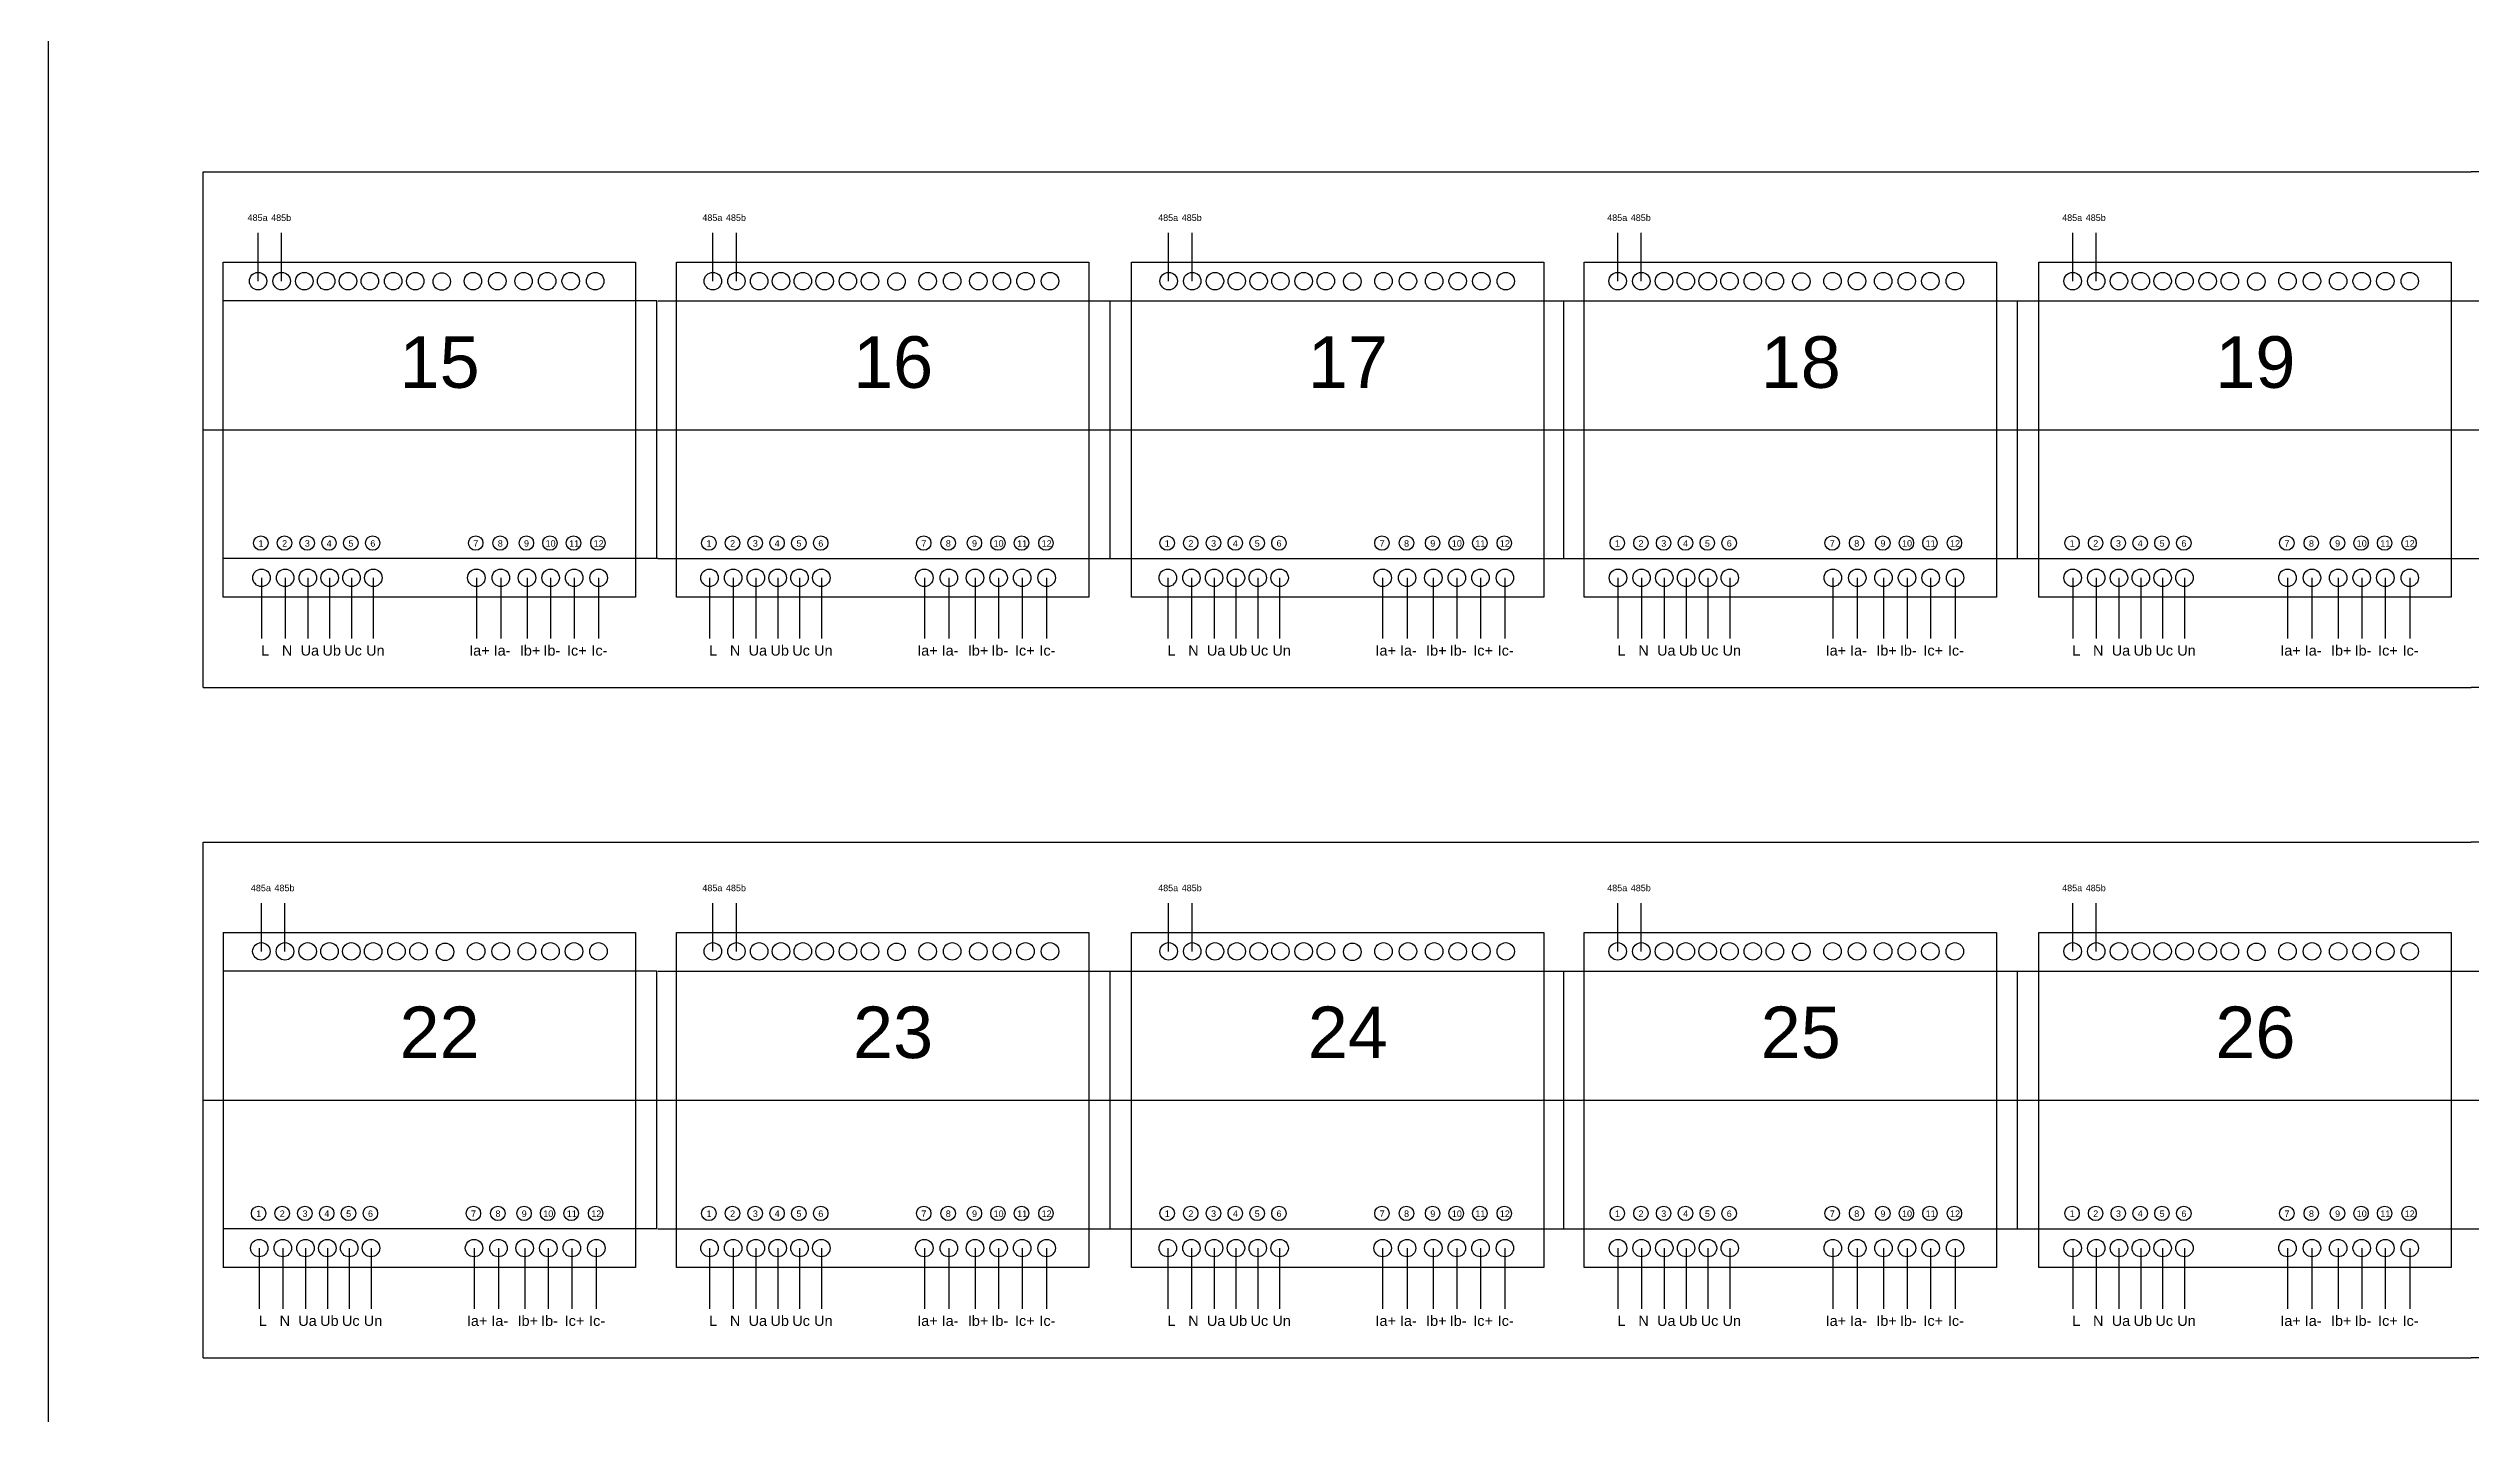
# Model space of a CAD drawing. Header units: millimetres. Extents: x 4250 to 10506, y 600 to 2800.
# Drawn here: x 6508 to 7448, y 1588 to 2118 of the extents above; entities that cross this region are included whole.
import ezdxf

# ---------------------------------------------------------------- set-up
doc = ezdxf.new("R2010")
doc.units = ezdxf.units.MM
doc.styles.get("Standard").update_dxf_attribs({"font": 'arial.ttf'})

msp = doc.modelspace()

# ---------------------------------------------------------------- linework, layer by layer
for p, q in [((6507.77, 599.808), (6507.77, 2799.808)), ((6567.77, 1869.808), (6567.77, 2069.808)), ((6567.77, 2069.808), (7447.77, 2069.808)), ((7949, 2069.808), (7447.77, 2069.808)), ((6589.106, 2027.452), (6589.106, 2046.142)), ((6598.256, 2027.452), (6598.256, 2046.142)), ((6765.572, 2027.452), (6765.572, 2046.142)), ((6774.721, 2027.452), (6774.721, 2046.142)), ((6942.429, 2027.452), (6942.429, 2046.142)), ((6951.578, 2027.452), (6951.578, 2046.142)), ((7116.67, 2027.452), (7116.67, 2046.142)), ((7125.82, 2027.452), (7125.82, 2046.142)), ((7293.205, 2027.452), (7293.205, 2046.142)), ((7302.354, 2027.452), (7302.354, 2046.142)), ((6575.528, 1904.808), (6575.528, 2034.808)), ((6575.528, 2034.808), (6735.528, 2034.808)), ((6575.528, 2034.808), (6735.528, 2034.808)), ((6735.528, 2034.808), (6735.528, 1904.808)), ((6735.528, 2034.808), (6735.528, 1904.808)), ((6751.497, 1904.808), (6751.497, 2034.808)), ((6751.497, 2034.808), (6911.497, 2034.808)), ((6911.497, 2034.808), (6911.497, 1904.808)), ((6927.952, 1904.808), (6927.952, 2034.808)), ((6927.952, 2034.808), (7087.952, 2034.808)), ((7087.952, 2034.808), (7087.952, 1904.808)), ((7103.684, 1904.808), (7103.684, 2034.808)), ((7103.684, 2034.808), (7263.684, 2034.808)), ((7263.684, 2034.808), (7263.684, 1904.808)), ((7280.095, 1904.808), (7280.095, 2034.808)), ((7280.095, 2034.808), (7440.095, 2034.808)), ((7440.095, 2034.808), (7440.095, 1904.808)), ((6743.77, 1919.808), (6743.77, 2019.808)), ((6744.181, 2019.808), (7624.181, 2019.808)), ((6744.181, 2019.808), (7624.181, 2019.808)), ((6919.77, 1919.808), (6919.77, 2019.808)), ((6920.593, 2019.808), (7800.593, 2019.808)), ((6920.593, 2019.808), (7800.593, 2019.808)), ((7095.77, 1919.808), (7095.77, 2019.808)), ((7271.77, 1919.808), (7271.77, 2019.808)), ((6567.77, 1969.808), (7447.77, 1969.808)), ((7447.77, 1969.808), (7949, 1969.808)), ((6744.181, 1919.808), (7624.181, 1919.808)), ((6744.181, 1919.808), (7624.181, 1919.808)), ((6920.593, 1919.808), (7800.593, 1919.808)), ((6920.593, 1919.808), (7800.593, 1919.808)), ((6590.452, 1912.362), (6590.452, 1888.782)), ((6599.601, 1912.362), (6599.601, 1888.782)), ((6608.411, 1912.362), (6608.411, 1888.782)), ((6616.883, 1912.362), (6616.883, 1888.782)), ((6625.354, 1912.362), (6625.354, 1888.782)), ((6633.826, 1912.362), (6633.826, 1888.782)), ((6673.811, 1912.362), (6673.811, 1888.782)), ((6683.299, 1912.362), (6683.299, 1888.782)), ((6693.465, 1912.362), (6693.465, 1888.782)), ((6702.614, 1912.362), (6702.614, 1888.782)), ((6711.763, 1912.362), (6711.763, 1888.782)), ((6721.251, 1912.362), (6721.251, 1888.782)), ((6764.287, 1912.362), (6764.287, 1888.782)), ((6773.436, 1912.362), (6773.436, 1888.782)), ((6782.246, 1912.362), (6782.246, 1888.782)), ((6790.718, 1912.362), (6790.718, 1888.782)), ((6799.189, 1912.362), (6799.189, 1888.782)), ((6807.661, 1912.362), (6807.661, 1888.782)), ((6847.646, 1912.362), (6847.646, 1888.782)), ((6857.134, 1912.362), (6857.134, 1888.782)), ((6867.3, 1912.362), (6867.3, 1888.782)), ((6876.449, 1912.362), (6876.449, 1888.782)), ((6885.598, 1912.362), (6885.598, 1888.782)), ((6895.086, 1912.362), (6895.086, 1888.782)), ((6942.106, 1912.362), (6942.106, 1888.782)), ((6951.255, 1912.362), (6951.255, 1888.782)), ((6960.065, 1912.362), (6960.065, 1888.782)), ((6968.537, 1912.362), (6968.537, 1888.782)), ((6977.008, 1912.362), (6977.008, 1888.782)), ((6985.48, 1912.362), (6985.48, 1888.782)), ((7025.465, 1912.362), (7025.465, 1888.782)), ((7034.953, 1912.362), (7034.953, 1888.782)), ((7045.119, 1912.362), (7045.119, 1888.782)), ((7054.268, 1912.362), (7054.268, 1888.782)), ((7063.417, 1912.362), (7063.417, 1888.782)), ((7072.905, 1912.362), (7072.905, 1888.782)), ((7116.779, 1912.362), (7116.779, 1888.782)), ((7125.928, 1912.362), (7125.928, 1888.782)), ((7134.738, 1912.362), (7134.738, 1888.782)), ((7143.21, 1912.362), (7143.21, 1888.782)), ((7151.681, 1912.362), (7151.681, 1888.782)), ((7160.153, 1912.362), (7160.153, 1888.782)), ((7200.138, 1912.362), (7200.138, 1888.782)), ((7209.626, 1912.362), (7209.626, 1888.782)), ((7219.792, 1912.362), (7219.792, 1888.782)), ((7228.941, 1912.362), (7228.941, 1888.782)), ((7238.09, 1912.362), (7238.09, 1888.782)), ((7247.579, 1912.362), (7247.579, 1888.782)), ((7293.205, 1912.362), (7293.205, 1888.782)), ((7302.354, 1912.362), (7302.354, 1888.782)), ((7311.164, 1912.362), (7311.164, 1888.782)), ((7319.636, 1912.362), (7319.636, 1888.782)), ((7328.107, 1912.362), (7328.107, 1888.782)), ((7336.579, 1912.362), (7336.579, 1888.782)), ((7376.564, 1912.362), (7376.564, 1888.782)), ((7386.052, 1912.362), (7386.052, 1888.782)), ((7396.218, 1912.362), (7396.218, 1888.782)), ((7405.367, 1912.362), (7405.367, 1888.782)), ((7414.516, 1912.362), (7414.516, 1888.782)), ((7424.004, 1912.362), (7424.004, 1888.782)), ((6735.528, 1904.808), (6575.528, 1904.808)), ((6735.528, 1904.808), (6575.528, 1904.808)), ((6911.497, 1904.808), (6751.497, 1904.808)), ((7087.952, 1904.808), (6927.952, 1904.808)), ((7263.684, 1904.808), (7103.684, 1904.808)), ((7440.095, 1904.808), (7280.095, 1904.808)), ((6567.77, 1869.808), (7447.77, 1869.808)), ((7949, 1869.808), (7447.77, 1869.808)), ((6567.77, 1609.808), (6567.77, 1809.808)), ((6567.77, 1809.808), (7447.77, 1809.808)), ((7949, 1809.808), (7447.77, 1809.808)), ((6590.39, 1767.452), (6590.39, 1786.142)), ((6599.54, 1767.452), (6599.54, 1786.142)), ((6765.572, 1767.452), (6765.572, 1786.142)), ((6774.721, 1767.452), (6774.721, 1786.142)), ((6942.429, 1767.452), (6942.429, 1786.142)), ((6951.578, 1767.452), (6951.578, 1786.142)), ((7116.67, 1767.452), (7116.67, 1786.142)), ((7125.82, 1767.452), (7125.82, 1786.142)), ((7293.205, 1767.452), (7293.205, 1786.142)), ((7302.354, 1767.452), (7302.354, 1786.142)), ((6575.528, 1774.808), (6735.528, 1774.808)), ((6575.528, 1774.808), (6575.528, 1644.808)), ((6735.528, 1774.808), (6735.528, 1644.808)), ((6751.497, 1644.808), (6751.497, 1774.808)), ((6751.497, 1774.808), (6911.497, 1774.808)), ((6911.497, 1774.808), (6911.497, 1644.808)), ((6927.952, 1644.808), (6927.952, 1774.808)), ((6927.952, 1774.808), (7087.952, 1774.808)), ((7087.952, 1774.808), (7087.952, 1644.808)), ((7103.684, 1644.808), (7103.684, 1774.808)), ((7103.684, 1774.808), (7263.684, 1774.808)), ((7263.684, 1774.808), (7263.684, 1644.808)), ((7280.095, 1644.808), (7280.095, 1774.808)), ((7280.095, 1774.808), (7440.095, 1774.808)), ((7440.095, 1774.808), (7440.095, 1644.808)), ((6743.77, 1659.808), (6743.77, 1759.808)), ((6744.181, 1759.808), (7624.181, 1759.808)), ((6744.181, 1759.808), (7624.181, 1759.808)), ((6919.77, 1659.808), (6919.77, 1759.808)), ((6920.593, 1759.808), (7800.593, 1759.808)), ((6920.593, 1759.808), (7800.593, 1759.808)), ((7095.77, 1659.808), (7095.77, 1759.808)), ((7271.77, 1659.808), (7271.77, 1759.808)), ((6567.77, 1709.808), (7447.77, 1709.808)), ((7447.77, 1709.808), (7949, 1709.808)), ((6744.181, 1659.808), (7624.181, 1659.808)), ((6744.181, 1659.808), (7624.181, 1659.808)), ((6920.593, 1659.808), (7800.593, 1659.808)), ((6920.593, 1659.808), (7800.593, 1659.808)), ((6589.553, 1652.362), (6589.553, 1628.782)), ((6598.702, 1652.362), (6598.702, 1628.782)), ((6607.513, 1652.362), (6607.513, 1628.782)), ((6615.984, 1652.362), (6615.984, 1628.782)), ((6624.456, 1652.362), (6624.456, 1628.782)), ((6632.927, 1652.362), (6632.927, 1628.782)), ((6672.913, 1652.362), (6672.913, 1628.782)), ((6682.401, 1652.362), (6682.401, 1628.782)), ((6692.566, 1652.362), (6692.566, 1628.782)), ((6701.716, 1652.362), (6701.716, 1628.782)), ((6710.865, 1652.362), (6710.865, 1628.782)), ((6720.353, 1652.362), (6720.353, 1628.782)), ((6764.287, 1652.362), (6764.287, 1628.782)), ((6773.436, 1652.362), (6773.436, 1628.782)), ((6782.246, 1652.362), (6782.246, 1628.782)), ((6790.718, 1652.362), (6790.718, 1628.782)), ((6799.189, 1652.362), (6799.189, 1628.782)), ((6807.661, 1652.362), (6807.661, 1628.782)), ((6847.646, 1652.362), (6847.646, 1628.782)), ((6857.134, 1652.362), (6857.134, 1628.782)), ((6867.3, 1652.362), (6867.3, 1628.782)), ((6876.449, 1652.362), (6876.449, 1628.782)), ((6885.598, 1652.362), (6885.598, 1628.782)), ((6895.086, 1652.362), (6895.086, 1628.782)), ((6942.106, 1652.362), (6942.106, 1628.782)), ((6951.255, 1652.362), (6951.255, 1628.782)), ((6960.065, 1652.362), (6960.065, 1628.782)), ((6968.537, 1652.362), (6968.537, 1628.782)), ((6977.008, 1652.362), (6977.008, 1628.782)), ((6985.48, 1652.362), (6985.48, 1628.782)), ((7025.465, 1652.362), (7025.465, 1628.782)), ((7034.953, 1652.362), (7034.953, 1628.782)), ((7045.119, 1652.362), (7045.119, 1628.782)), ((7054.268, 1652.362), (7054.268, 1628.782)), ((7063.417, 1652.362), (7063.417, 1628.782)), ((7072.905, 1652.362), (7072.905, 1628.782)), ((7116.779, 1652.362), (7116.779, 1628.782)), ((7125.928, 1652.362), (7125.928, 1628.782)), ((7134.738, 1652.362), (7134.738, 1628.782)), ((7143.21, 1652.362), (7143.21, 1628.782)), ((7151.681, 1652.362), (7151.681, 1628.782)), ((7160.153, 1652.362), (7160.153, 1628.782)), ((7200.138, 1652.362), (7200.138, 1628.782)), ((7209.626, 1652.362), (7209.626, 1628.782)), ((7219.792, 1652.362), (7219.792, 1628.782)), ((7228.941, 1652.362), (7228.941, 1628.782)), ((7238.09, 1652.362), (7238.09, 1628.782)), ((7247.579, 1652.362), (7247.579, 1628.782)), ((7293.205, 1652.362), (7293.205, 1628.782)), ((7302.354, 1652.362), (7302.354, 1628.782)), ((7311.164, 1652.362), (7311.164, 1628.782)), ((7319.636, 1652.362), (7319.636, 1628.782)), ((7328.107, 1652.362), (7328.107, 1628.782)), ((7336.579, 1652.362), (7336.579, 1628.782)), ((7376.564, 1652.362), (7376.564, 1628.782)), ((7386.052, 1652.362), (7386.052, 1628.782)), ((7396.218, 1652.362), (7396.218, 1628.782)), ((7405.367, 1652.362), (7405.367, 1628.782)), ((7414.516, 1652.362), (7414.516, 1628.782)), ((7424.004, 1652.362), (7424.004, 1628.782)), ((6735.528, 1644.808), (6575.528, 1644.808)), ((6911.497, 1644.808), (6751.497, 1644.808)), ((7087.952, 1644.808), (6927.952, 1644.808)), ((7263.684, 1644.808), (7103.684, 1644.808)), ((7440.095, 1644.808), (7280.095, 1644.808)), ((6567.77, 1609.808), (7447.77, 1609.808)), ((7949, 1609.808), (7447.77, 1609.808))]:
    msp.add_line(p, q)
for centre, radius in [((6589.106, 2027.452), 3.389), ((6598.256, 2027.452), 3.389), ((6607.066, 2027.452), 3.389), ((6615.537, 2027.452), 3.389), ((6624.009, 2027.452), 3.389), ((6632.48, 2027.452), 3.389), ((6641.512, 2027.452), 3.389), ((6650.089, 2027.452), 3.389), ((6660.382, 2027.28), 3.389), ((6672.466, 2027.452), 3.389), ((6681.954, 2027.452), 3.389), ((6692.12, 2027.452), 3.389), ((6701.269, 2027.452), 3.389), ((6710.418, 2027.452), 3.389), ((6719.906, 2027.452), 3.389), ((6765.572, 2027.452), 3.389), ((6774.721, 2027.452), 3.389), ((6783.531, 2027.452), 3.389), ((6792.003, 2027.452), 3.389), ((6800.474, 2027.452), 3.389), ((6808.946, 2027.452), 3.389), ((6817.977, 2027.452), 3.389), ((6826.554, 2027.452), 3.389), ((6836.847, 2027.28), 3.389), ((6848.931, 2027.452), 3.389), ((6858.419, 2027.452), 3.389), ((6868.585, 2027.452), 3.389), ((6877.734, 2027.452), 3.389), ((6886.883, 2027.452), 3.389), ((6896.371, 2027.452), 3.389), ((6942.429, 2027.452), 3.389), ((6951.578, 2027.452), 3.389), ((6960.389, 2027.452), 3.389), ((6968.86, 2027.452), 3.389), ((6977.332, 2027.452), 3.389), ((6985.803, 2027.452), 3.389), ((6994.834, 2027.452), 3.389), ((7003.412, 2027.452), 3.389), ((7013.705, 2027.28), 3.389), ((7025.789, 2027.452), 3.389), ((7035.277, 2027.452), 3.389), ((7045.442, 2027.452), 3.389), ((7054.592, 2027.452), 3.389), ((7063.741, 2027.452), 3.389), ((7073.229, 2027.452), 3.389), ((7116.67, 2027.452), 3.389), ((7125.82, 2027.452), 3.389), ((7134.63, 2027.452), 3.389), ((7143.101, 2027.452), 3.389), ((7151.573, 2027.452), 3.389), ((7160.044, 2027.452), 3.389), ((7169.075, 2027.452), 3.389), ((7177.653, 2027.452), 3.389), ((7187.946, 2027.28), 3.389), ((7200.03, 2027.452), 3.389), ((7209.518, 2027.452), 3.389), ((7219.684, 2027.452), 3.389), ((7228.833, 2027.452), 3.389), ((7237.982, 2027.452), 3.389), ((7247.47, 2027.452), 3.389), ((7293.205, 2027.452), 3.389), ((7302.354, 2027.452), 3.389), ((7311.164, 2027.452), 3.389), ((7319.636, 2027.452), 3.389), ((7328.107, 2027.452), 3.389), ((7336.579, 2027.452), 3.389), ((7345.61, 2027.452), 3.389), ((7354.187, 2027.452), 3.389), ((7364.48, 2027.28), 3.389), ((7376.564, 2027.452), 3.389), ((7386.052, 2027.452), 3.389), ((7396.218, 2027.452), 3.389), ((7405.367, 2027.452), 3.389), ((7414.516, 2027.452), 3.389), ((7424.004, 2027.452), 3.389), ((6590.194, 1925.846), 2.807), ((6599.344, 1925.846), 2.807), ((6608.154, 1925.846), 2.807), ((6616.625, 1925.846), 2.807), ((6625.097, 1925.846), 2.807), ((6633.568, 1925.846), 2.807), ((6673.554, 1925.846), 2.807), ((6683.042, 1925.846), 2.807), ((6693.208, 1925.846), 2.807), ((6702.357, 1925.846), 2.807), ((6711.506, 1925.846), 2.807), ((6720.994, 1925.846), 2.807), ((6764.029, 1925.846), 2.807), ((6773.178, 1925.846), 2.807), ((6781.989, 1925.846), 2.807), ((6790.46, 1925.846), 2.807), ((6798.932, 1925.846), 2.807), ((6807.403, 1925.846), 2.807), ((6847.388, 1925.846), 2.807), ((6856.876, 1925.846), 2.807), ((6867.042, 1925.846), 2.807), ((6876.191, 1925.846), 2.807), ((6885.341, 1925.846), 2.807), ((6894.829, 1925.846), 2.807), ((6941.848, 1925.846), 2.807), ((6950.997, 1925.846), 2.807), ((6959.808, 1925.846), 2.807), ((6968.279, 1925.846), 2.807), ((6976.751, 1925.846), 2.807), ((6985.222, 1925.846), 2.807), ((7025.207, 1925.846), 2.807), ((7034.696, 1925.846), 2.807), ((7044.861, 1925.846), 2.807), ((7054.01, 1925.846), 2.807), ((7063.16, 1925.846), 2.807), ((7072.648, 1925.846), 2.807), ((7116.521, 1925.846), 2.807), ((7125.671, 1925.846), 2.807), ((7134.481, 1925.846), 2.807), ((7142.952, 1925.846), 2.807), ((7151.424, 1925.846), 2.807), ((7159.895, 1925.846), 2.807), ((7199.881, 1925.846), 2.807), ((7209.369, 1925.846), 2.807), ((7219.535, 1925.846), 2.807), ((7228.684, 1925.846), 2.807), ((7237.833, 1925.846), 2.807), ((7247.321, 1925.846), 2.807), ((7292.947, 1925.846), 2.807), ((7302.097, 1925.846), 2.807), ((7310.907, 1925.846), 2.807), ((7319.378, 1925.846), 2.807), ((7327.85, 1925.846), 2.807), ((7336.321, 1925.846), 2.807), ((7376.307, 1925.846), 2.807), ((7385.795, 1925.846), 2.807), ((7395.961, 1925.846), 2.807), ((7405.11, 1925.846), 2.807), ((7414.259, 1925.846), 2.807), ((7423.747, 1925.846), 2.807), ((6590.452, 1912.362), 3.389), ((6599.601, 1912.362), 3.389), ((6608.411, 1912.362), 3.389), ((6616.883, 1912.362), 3.389), ((6625.354, 1912.362), 3.389), ((6633.826, 1912.362), 3.389), ((6673.811, 1912.362), 3.389), ((6683.299, 1912.362), 3.389), ((6693.465, 1912.362), 3.389), ((6702.614, 1912.362), 3.389), ((6711.763, 1912.362), 3.389), ((6721.251, 1912.362), 3.389), ((6764.287, 1912.362), 3.389), ((6773.436, 1912.362), 3.389), ((6782.246, 1912.362), 3.389), ((6790.718, 1912.362), 3.389), ((6799.189, 1912.362), 3.389), ((6807.661, 1912.362), 3.389), ((6847.646, 1912.362), 3.389), ((6857.134, 1912.362), 3.389), ((6867.3, 1912.362), 3.389), ((6876.449, 1912.362), 3.389), ((6885.598, 1912.362), 3.389), ((6895.086, 1912.362), 3.389), ((6942.106, 1912.362), 3.389), ((6951.255, 1912.362), 3.389), ((6960.065, 1912.362), 3.389), ((6968.537, 1912.362), 3.389), ((6977.008, 1912.362), 3.389), ((6985.48, 1912.362), 3.389), ((7025.465, 1912.362), 3.389), ((7034.953, 1912.362), 3.389), ((7045.119, 1912.362), 3.389), ((7054.268, 1912.362), 3.389), ((7063.417, 1912.362), 3.389), ((7072.905, 1912.362), 3.389), ((7116.779, 1912.362), 3.389), ((7125.928, 1912.362), 3.389), ((7134.738, 1912.362), 3.389), ((7143.21, 1912.362), 3.389), ((7151.681, 1912.362), 3.389), ((7160.153, 1912.362), 3.389), ((7200.138, 1912.362), 3.389), ((7209.626, 1912.362), 3.389), ((7219.792, 1912.362), 3.389), ((7228.941, 1912.362), 3.389), ((7238.09, 1912.362), 3.389), ((7247.579, 1912.362), 3.389), ((7293.205, 1912.362), 3.389), ((7302.354, 1912.362), 3.389), ((7311.164, 1912.362), 3.389), ((7319.636, 1912.362), 3.389), ((7328.107, 1912.362), 3.389), ((7336.579, 1912.362), 3.389), ((7376.564, 1912.362), 3.389), ((7386.052, 1912.362), 3.389), ((7396.218, 1912.362), 3.389), ((7405.367, 1912.362), 3.389), ((7414.516, 1912.362), 3.389), ((7424.004, 1912.362), 3.389), ((6590.39, 1767.452), 3.389), ((6599.54, 1767.452), 3.389), ((6608.35, 1767.452), 3.389), ((6616.821, 1767.452), 3.389), ((6625.293, 1767.452), 3.389), ((6633.764, 1767.452), 3.389), ((6642.796, 1767.452), 3.389), ((6651.373, 1767.452), 3.389), ((6661.666, 1767.28), 3.389), ((6673.75, 1767.452), 3.389), ((6683.238, 1767.452), 3.389), ((6693.404, 1767.452), 3.389), ((6702.553, 1767.452), 3.389), ((6711.702, 1767.452), 3.389), ((6721.19, 1767.452), 3.389), ((6765.572, 1767.452), 3.389), ((6774.721, 1767.452), 3.389), ((6783.531, 1767.452), 3.389), ((6792.003, 1767.452), 3.389), ((6800.474, 1767.452), 3.389), ((6808.946, 1767.452), 3.389), ((6817.977, 1767.452), 3.389), ((6826.554, 1767.452), 3.389), ((6836.847, 1767.28), 3.389), ((6848.931, 1767.452), 3.389), ((6858.419, 1767.452), 3.389), ((6868.585, 1767.452), 3.389), ((6877.734, 1767.452), 3.389), ((6886.883, 1767.452), 3.389), ((6896.371, 1767.452), 3.389), ((6942.429, 1767.452), 3.389), ((6951.578, 1767.452), 3.389), ((6960.389, 1767.452), 3.389), ((6968.86, 1767.452), 3.389), ((6977.332, 1767.452), 3.389), ((6985.803, 1767.452), 3.389), ((6994.834, 1767.452), 3.389), ((7003.412, 1767.452), 3.389), ((7013.705, 1767.28), 3.389), ((7025.789, 1767.452), 3.389), ((7035.277, 1767.452), 3.389), ((7045.442, 1767.452), 3.389), ((7054.592, 1767.452), 3.389), ((7063.741, 1767.452), 3.389), ((7073.229, 1767.452), 3.389), ((7116.67, 1767.452), 3.389), ((7125.82, 1767.452), 3.389), ((7134.63, 1767.452), 3.389), ((7143.101, 1767.452), 3.389), ((7151.573, 1767.452), 3.389), ((7160.044, 1767.452), 3.389), ((7169.075, 1767.452), 3.389), ((7177.653, 1767.452), 3.389), ((7187.946, 1767.28), 3.389), ((7200.03, 1767.452), 3.389), ((7209.518, 1767.452), 3.389), ((7219.684, 1767.452), 3.389), ((7228.833, 1767.452), 3.389), ((7237.982, 1767.452), 3.389), ((7247.47, 1767.452), 3.389), ((7293.205, 1767.452), 3.389), ((7302.354, 1767.452), 3.389), ((7311.164, 1767.452), 3.389), ((7319.636, 1767.452), 3.389), ((7328.107, 1767.452), 3.389), ((7336.579, 1767.452), 3.389), ((7345.61, 1767.452), 3.389), ((7354.187, 1767.452), 3.389), ((7364.48, 1767.28), 3.389), ((7376.564, 1767.452), 3.389), ((7386.052, 1767.452), 3.389), ((7396.218, 1767.452), 3.389), ((7405.367, 1767.452), 3.389), ((7414.516, 1767.452), 3.389), ((7424.004, 1767.452), 3.389), ((6589.296, 1665.846), 2.807), ((6589.296, 1665.846), 2.807), ((6598.445, 1665.846), 2.807), ((6598.445, 1665.846), 2.807), ((6607.255, 1665.846), 2.807), ((6607.255, 1665.846), 2.807), ((6615.727, 1665.846), 2.807), ((6615.727, 1665.846), 2.807), ((6624.198, 1665.846), 2.807), ((6624.198, 1665.846), 2.807), ((6632.67, 1665.846), 2.807), ((6632.67, 1665.846), 2.807), ((6672.655, 1665.846), 2.807), ((6672.655, 1665.846), 2.807), ((6682.143, 1665.846), 2.807), ((6682.143, 1665.846), 2.807), ((6692.309, 1665.846), 2.807), ((6692.309, 1665.846), 2.807), ((6701.458, 1665.846), 2.807), ((6701.458, 1665.846), 2.807), ((6710.607, 1665.846), 2.807), ((6710.607, 1665.846), 2.807), ((6720.095, 1665.846), 2.807), ((6720.095, 1665.846), 2.807), ((6764.029, 1665.846), 2.807), ((6773.178, 1665.846), 2.807), ((6781.989, 1665.846), 2.807), ((6790.46, 1665.846), 2.807), ((6798.932, 1665.846), 2.807), ((6807.403, 1665.846), 2.807), ((6847.388, 1665.846), 2.807), ((6856.876, 1665.846), 2.807), ((6867.042, 1665.846), 2.807), ((6876.191, 1665.846), 2.807), ((6885.341, 1665.846), 2.807), ((6894.829, 1665.846), 2.807), ((6941.848, 1665.846), 2.807), ((6950.997, 1665.846), 2.807), ((6959.808, 1665.846), 2.807), ((6968.279, 1665.846), 2.807), ((6976.751, 1665.846), 2.807), ((6985.222, 1665.846), 2.807), ((7025.207, 1665.846), 2.807), ((7034.696, 1665.846), 2.807), ((7044.861, 1665.846), 2.807), ((7054.01, 1665.846), 2.807), ((7063.16, 1665.846), 2.807), ((7072.648, 1665.846), 2.807), ((7116.521, 1665.846), 2.807), ((7125.671, 1665.846), 2.807), ((7134.481, 1665.846), 2.807), ((7142.952, 1665.846), 2.807), ((7151.424, 1665.846), 2.807), ((7159.895, 1665.846), 2.807), ((7199.881, 1665.846), 2.807), ((7209.369, 1665.846), 2.807), ((7219.535, 1665.846), 2.807), ((7228.684, 1665.846), 2.807), ((7237.833, 1665.846), 2.807), ((7247.321, 1665.846), 2.807), ((7292.947, 1665.846), 2.807), ((7302.097, 1665.846), 2.807), ((7310.907, 1665.846), 2.807), ((7319.378, 1665.846), 2.807), ((7327.85, 1665.846), 2.807), ((7336.321, 1665.846), 2.807), ((7376.307, 1665.846), 2.807), ((7385.795, 1665.846), 2.807), ((7395.961, 1665.846), 2.807), ((7405.11, 1665.846), 2.807), ((7414.259, 1665.846), 2.807), ((7423.747, 1665.846), 2.807), ((6589.553, 1652.362), 3.389), ((6598.702, 1652.362), 3.389), ((6607.513, 1652.362), 3.389), ((6615.984, 1652.362), 3.389), ((6624.456, 1652.362), 3.389), ((6632.927, 1652.362), 3.389), ((6672.913, 1652.362), 3.389), ((6682.401, 1652.362), 3.389), ((6692.566, 1652.362), 3.389), ((6701.716, 1652.362), 3.389), ((6710.865, 1652.362), 3.389), ((6720.353, 1652.362), 3.389), ((6764.287, 1652.362), 3.389), ((6773.436, 1652.362), 3.389), ((6782.246, 1652.362), 3.389), ((6790.718, 1652.362), 3.389), ((6799.189, 1652.362), 3.389), ((6807.661, 1652.362), 3.389), ((6847.646, 1652.362), 3.389), ((6857.134, 1652.362), 3.389), ((6867.3, 1652.362), 3.389), ((6876.449, 1652.362), 3.389), ((6885.598, 1652.362), 3.389), ((6895.086, 1652.362), 3.389), ((6942.106, 1652.362), 3.389), ((6951.255, 1652.362), 3.389), ((6960.065, 1652.362), 3.389), ((6968.537, 1652.362), 3.389), ((6977.008, 1652.362), 3.389), ((6985.48, 1652.362), 3.389), ((7025.465, 1652.362), 3.389), ((7034.953, 1652.362), 3.389), ((7045.119, 1652.362), 3.389), ((7054.268, 1652.362), 3.389), ((7063.417, 1652.362), 3.389), ((7072.905, 1652.362), 3.389), ((7116.779, 1652.362), 3.389), ((7125.928, 1652.362), 3.389), ((7134.738, 1652.362), 3.389), ((7143.21, 1652.362), 3.389), ((7151.681, 1652.362), 3.389), ((7160.153, 1652.362), 3.389), ((7200.138, 1652.362), 3.389), ((7209.626, 1652.362), 3.389), ((7219.792, 1652.362), 3.389), ((7228.941, 1652.362), 3.389), ((7238.09, 1652.362), 3.389), ((7247.579, 1652.362), 3.389), ((7293.205, 1652.362), 3.389), ((7302.354, 1652.362), 3.389), ((7311.164, 1652.362), 3.389), ((7319.636, 1652.362), 3.389), ((7328.107, 1652.362), 3.389), ((7336.579, 1652.362), 3.389), ((7376.564, 1652.362), 3.389), ((7386.052, 1652.362), 3.389), ((7396.218, 1652.362), 3.389), ((7405.367, 1652.362), 3.389), ((7414.516, 1652.362), 3.389), ((7424.004, 1652.362), 3.389)]:
    msp.add_circle(centre, radius)
at = {"layer": 'Defpoints'}
for p, q in [((6743.77, 2019.808), (6575.528, 2019.808)), ((6744.181, 1919.808), (6575.528, 1919.808)), ((6743.77, 1759.808), (6575.528, 1759.808)), ((6743.77, 1659.808), (6575.528, 1659.808))]:
    msp.add_line(p, q, dxfattribs=at)

# ---------------------------------------------------------------- texts
at = {"attachment_point": 1}
for s, width, insert, char_height in [('485a', 6.08527, (6585.023, 2053.305), 2.5), ('485b', 6.08527, (6594.173, 2053.305), 2.5), ('485a', 6.08527, (6761.489, 2053.305), 2.5), ('485b', 6.08527, (6770.638, 2053.305), 2.5), ('485a', 6.08527, (6938.346, 2053.305), 2.5), ('485b', 6.08527, (6947.495, 2053.305), 2.5), ('485a', 6.08527, (7112.587, 2053.305), 2.5), ('485b', 6.08527, (7121.737, 2053.305), 2.5), ('485a', 6.08527, (7289.122, 2053.305), 2.5), ('485b', 6.08527, (7298.271, 2053.305), 2.5), ('15', 33.94934, (6643.999, 2006.051), 20), ('16', 33.94934, (6819.968, 2006.051), 20), ('17', 33.94934, (6996.424, 2006.051), 20), ('18', 33.94934, (7172.155, 2006.051), 20), ('19', 33.94934, (7348.567, 2006.051), 20), ('1', 3.30507, (6589.276, 1926.954), 2.5), ('2', 3.30507, (6598.425, 1926.954), 2.5), ('3', 3.30507, (6607.235, 1926.954), 2.5), ('4', 3.30507, (6615.707, 1926.954), 2.5), ('5', 3.30507, (6624.178, 1926.954), 2.5), ('6', 3.30507, (6632.65, 1926.954), 2.5), ('7', 3.30507, (6672.635, 1926.954), 2.5), ('8', 3.30507, (6682.123, 1926.954), 2.5), ('9', 3.30507, (6692.289, 1926.954), 2.5), ('10', 3.30507, (6700.662, 1926.954), 2.5), ('11', 3.30507, (6709.811, 1926.954), 2.5), ('12', 3.30507, (6719.299, 1926.954), 2.5), ('1', 3.30507, (6763.11, 1926.954), 2.5), ('2', 3.30507, (6772.26, 1926.954), 2.5), ('3', 3.30507, (6781.07, 1926.954), 2.5), ('4', 3.30507, (6789.541, 1926.954), 2.5), ('5', 3.30507, (6798.013, 1926.954), 2.5), ('6', 3.30507, (6806.484, 1926.954), 2.5), ('7', 3.30507, (6846.47, 1926.954), 2.5), ('8', 3.30507, (6855.958, 1926.954), 2.5), ('9', 3.30507, (6866.124, 1926.954), 2.5), ('10', 3.30507, (6874.496, 1926.954), 2.5), ('11', 3.30507, (6883.645, 1926.954), 2.5), ('12', 3.30507, (6893.134, 1926.954), 2.5), ('1', 3.30507, (6940.929, 1926.954), 2.5), ('2', 3.30507, (6950.079, 1926.954), 2.5), ('3', 3.30507, (6958.889, 1926.954), 2.5), ('4', 3.30507, (6967.36, 1926.954), 2.5), ('5', 3.30507, (6975.832, 1926.954), 2.5), ('6', 3.30507, (6984.303, 1926.954), 2.5), ('7', 3.30507, (7024.289, 1926.954), 2.5), ('8', 3.30507, (7033.777, 1926.954), 2.5), ('9', 3.30507, (7043.943, 1926.954), 2.5), ('10', 3.30507, (7052.315, 1926.954), 2.5), ('11', 3.30507, (7061.464, 1926.954), 2.5), ('12', 3.30507, (7070.953, 1926.954), 2.5), ('1', 3.30507, (7115.603, 1926.954), 2.5), ('2', 3.30507, (7124.752, 1926.954), 2.5), ('3', 3.30507, (7133.562, 1926.954), 2.5), ('4', 3.30507, (7142.034, 1926.954), 2.5), ('5', 3.30507, (7150.505, 1926.954), 2.5), ('6', 3.30507, (7158.977, 1926.954), 2.5), ('7', 3.30507, (7198.962, 1926.954), 2.5), ('8', 3.30507, (7208.45, 1926.954), 2.5), ('9', 3.30507, (7218.616, 1926.954), 2.5), ('10', 3.30507, (7226.989, 1926.954), 2.5), ('11', 3.30507, (7236.138, 1926.954), 2.5), ('12', 3.30507, (7245.626, 1926.954), 2.5), ('1', 3.30507, (7292.029, 1926.954), 2.5), ('2', 3.30507, (7301.178, 1926.954), 2.5), ('3', 3.30507, (7309.988, 1926.954), 2.5), ('4', 3.30507, (7318.46, 1926.954), 2.5), ('5', 3.30507, (7326.931, 1926.954), 2.5), ('6', 3.30507, (7335.403, 1926.954), 2.5), ('7', 3.30507, (7375.388, 1926.954), 2.5), ('8', 3.30507, (7384.876, 1926.954), 2.5), ('9', 3.30507, (7395.042, 1926.954), 2.5), ('10', 3.30507, (7403.415, 1926.954), 2.5), ('11', 3.30507, (7412.564, 1926.954), 2.5), ('12', 3.30507, (7422.052, 1926.954), 2.5), ('L', 6.08527, (6590.311, 1886.183), 4), ('N', 6.08527, (6598.359, 1886.183), 4), ('Ua', 6.08527, (6605.628, 1886.183), 4), ('Ub', 6.08527, (6614.099, 1886.183), 4), ('Uc', 6.08527, (6622.571, 1886.183), 4), ('Un', 6.08527, (6631.042, 1886.183), 4), ('Ia+', 6.08527, (6671.028, 1886.183), 4), ('Ia-', 6.08527, (6680.516, 1886.183), 4), ('Ib+', 6.08527, (6690.682, 1886.183), 4), ('Ib-', 6.08527, (6699.831, 1886.183), 4), ('Ic+', 6.08527, (6708.98, 1886.183), 4), ('Ic-', 6.08527, (6718.468, 1886.183), 4), ('L', 6.08527, (6764.146, 1886.183), 4), ('N', 6.08527, (6772.194, 1886.183), 4), ('Ua', 6.08527, (6779.463, 1886.183), 4), ('Ub', 6.08527, (6787.934, 1886.183), 4), ('Uc', 6.08527, (6796.406, 1886.183), 4), ('Un', 6.08527, (6804.877, 1886.183), 4), ('Ia+', 6.08527, (6844.862, 1886.183), 4), ('Ia-', 6.08527, (6854.351, 1886.183), 4), ('Ib+', 6.08527, (6864.516, 1886.183), 4), ('Ib-', 6.08527, (6873.665, 1886.183), 4), ('Ic+', 6.08527, (6882.815, 1886.183), 4), ('Ic-', 6.08527, (6892.303, 1886.183), 4), ('L', 6.08527, (6941.965, 1886.183), 4), ('N', 6.08527, (6950.013, 1886.183), 4), ('Ua', 6.08527, (6957.282, 1886.183), 4), ('Ub', 6.08527, (6965.753, 1886.183), 4), ('Uc', 6.08527, (6974.225, 1886.183), 4), ('Un', 6.08527, (6982.696, 1886.183), 4), ('Ia+', 6.08527, (7022.681, 1886.183), 4), ('Ia-', 6.08527, (7032.17, 1886.183), 4), ('Ib+', 6.08527, (7042.335, 1886.183), 4), ('Ib-', 6.08527, (7051.484, 1886.183), 4), ('Ic+', 6.08527, (7060.634, 1886.183), 4), ('Ic-', 6.08527, (7070.122, 1886.183), 4), ('L', 6.08527, (7116.638, 1886.183), 4), ('N', 6.08527, (7124.686, 1886.183), 4), ('Ua', 6.08527, (7131.955, 1886.183), 4), ('Ub', 6.08527, (7140.427, 1886.183), 4), ('Uc', 6.08527, (7148.898, 1886.183), 4), ('Un', 6.08527, (7157.369, 1886.183), 4), ('Ia+', 6.08527, (7197.355, 1886.183), 4), ('Ia-', 6.08527, (7206.843, 1886.183), 4), ('Ib+', 6.08527, (7217.009, 1886.183), 4), ('Ib-', 6.08527, (7226.158, 1886.183), 4), ('Ic+', 6.08527, (7235.307, 1886.183), 4), ('Ic-', 6.08527, (7244.795, 1886.183), 4), ('L', 6.08527, (7293.064, 1886.183), 4), ('N', 6.08527, (7301.112, 1886.183), 4), ('Ua', 6.08527, (7308.381, 1886.183), 4), ('Ub', 6.08527, (7316.852, 1886.183), 4), ('Uc', 6.08527, (7325.324, 1886.183), 4), ('Un', 6.08527, (7333.795, 1886.183), 4), ('Ia+', 6.08527, (7373.781, 1886.183), 4), ('Ia-', 6.08527, (7383.269, 1886.183), 4), ('Ib+', 6.08527, (7393.435, 1886.183), 4), ('Ib-', 6.08527, (7402.584, 1886.183), 4), ('Ic+', 6.08527, (7411.733, 1886.183), 4), ('Ic-', 6.08527, (7421.221, 1886.183), 4), ('485a', 6.08527, (6586.307, 1793.305), 2.5), ('485b', 6.08527, (6595.457, 1793.305), 2.5), ('485a', 6.08527, (6761.489, 1793.305), 2.5), ('485b', 6.08527, (6770.638, 1793.305), 2.5), ('485a', 6.08527, (6938.346, 1793.305), 2.5), ('485b', 6.08527, (6947.495, 1793.305), 2.5), ('485a', 6.08527, (7112.587, 1793.305), 2.5), ('485b', 6.08527, (7121.737, 1793.305), 2.5), ('485a', 6.08527, (7289.122, 1793.305), 2.5), ('485b', 6.08527, (7298.271, 1793.305), 2.5), ('22', 33.94934, (6643.999, 1746.051), 20), ('23', 33.94934, (6819.968, 1746.051), 20), ('24', 33.94934, (6996.424, 1746.051), 20), ('25', 33.94934, (7172.155, 1746.051), 20), ('26', 33.94934, (7348.567, 1746.051), 20), ('1', 3.30507, (6588.377, 1666.954), 2.5), ('1', 3.30507, (6588.377, 1666.954), 2.5), ('2', 3.30507, (6597.526, 1666.954), 2.5), ('2', 3.30507, (6597.526, 1666.954), 2.5), ('3', 3.30507, (6606.337, 1666.954), 2.5), ('3', 3.30507, (6606.337, 1666.954), 2.5), ('4', 3.30507, (6614.808, 1666.954), 2.5), ('4', 3.30507, (6614.808, 1666.954), 2.5), ('5', 3.30507, (6623.28, 1666.954), 2.5), ('5', 3.30507, (6623.28, 1666.954), 2.5), ('6', 3.30507, (6631.751, 1666.954), 2.5), ('6', 3.30507, (6631.751, 1666.954), 2.5), ('7', 3.30507, (6671.736, 1666.954), 2.5), ('7', 3.30507, (6671.736, 1666.954), 2.5), ('8', 3.30507, (6681.225, 1666.954), 2.5), ('8', 3.30507, (6681.225, 1666.954), 2.5), ('9', 3.30507, (6691.39, 1666.954), 2.5), ('9', 3.30507, (6691.39, 1666.954), 2.5), ('10', 3.30507, (6699.763, 1666.954), 2.5), ('10', 3.30507, (6699.763, 1666.954), 2.5), ('11', 3.30507, (6708.912, 1666.954), 2.5), ('11', 3.30507, (6708.912, 1666.954), 2.5), ('12', 3.30507, (6718.4, 1666.954), 2.5), ('12', 3.30507, (6718.4, 1666.954), 2.5), ('1', 3.30507, (6763.11, 1666.954), 2.5), ('2', 3.30507, (6772.26, 1666.954), 2.5), ('3', 3.30507, (6781.07, 1666.954), 2.5), ('4', 3.30507, (6789.541, 1666.954), 2.5), ('5', 3.30507, (6798.013, 1666.954), 2.5), ('6', 3.30507, (6806.484, 1666.954), 2.5), ('7', 3.30507, (6846.47, 1666.954), 2.5), ('8', 3.30507, (6855.958, 1666.954), 2.5), ('9', 3.30507, (6866.124, 1666.954), 2.5), ('10', 3.30507, (6874.496, 1666.954), 2.5), ('11', 3.30507, (6883.645, 1666.954), 2.5), ('12', 3.30507, (6893.134, 1666.954), 2.5), ('1', 3.30507, (6940.929, 1666.954), 2.5), ('2', 3.30507, (6950.079, 1666.954), 2.5), ('3', 3.30507, (6958.889, 1666.954), 2.5), ('4', 3.30507, (6967.36, 1666.954), 2.5), ('5', 3.30507, (6975.832, 1666.954), 2.5), ('6', 3.30507, (6984.303, 1666.954), 2.5), ('7', 3.30507, (7024.289, 1666.954), 2.5), ('8', 3.30507, (7033.777, 1666.954), 2.5), ('9', 3.30507, (7043.943, 1666.954), 2.5), ('10', 3.30507, (7052.315, 1666.954), 2.5), ('11', 3.30507, (7061.464, 1666.954), 2.5), ('12', 3.30507, (7070.953, 1666.954), 2.5), ('1', 3.30507, (7115.603, 1666.954), 2.5), ('2', 3.30507, (7124.752, 1666.954), 2.5), ('3', 3.30507, (7133.562, 1666.954), 2.5), ('4', 3.30507, (7142.034, 1666.954), 2.5), ('5', 3.30507, (7150.505, 1666.954), 2.5), ('6', 3.30507, (7158.977, 1666.954), 2.5), ('7', 3.30507, (7198.962, 1666.954), 2.5), ('8', 3.30507, (7208.45, 1666.954), 2.5), ('9', 3.30507, (7218.616, 1666.954), 2.5), ('10', 3.30507, (7226.989, 1666.954), 2.5), ('11', 3.30507, (7236.138, 1666.954), 2.5), ('12', 3.30507, (7245.626, 1666.954), 2.5), ('1', 3.30507, (7292.029, 1666.954), 2.5), ('2', 3.30507, (7301.178, 1666.954), 2.5), ('3', 3.30507, (7309.988, 1666.954), 2.5), ('4', 3.30507, (7318.46, 1666.954), 2.5), ('5', 3.30507, (7326.931, 1666.954), 2.5), ('6', 3.30507, (7335.403, 1666.954), 2.5), ('7', 3.30507, (7375.388, 1666.954), 2.5), ('8', 3.30507, (7384.876, 1666.954), 2.5), ('9', 3.30507, (7395.042, 1666.954), 2.5), ('10', 3.30507, (7403.415, 1666.954), 2.5), ('11', 3.30507, (7412.564, 1666.954), 2.5), ('12', 3.30507, (7422.052, 1666.954), 2.5), ('L', 6.08527, (6589.413, 1626.183), 4), ('N', 6.08527, (6597.461, 1626.183), 4), ('Ua', 6.08527, (6604.729, 1626.183), 4), ('Ub', 6.08527, (6613.201, 1626.183), 4), ('Uc', 6.08527, (6621.672, 1626.183), 4), ('Un', 6.08527, (6630.144, 1626.183), 4), ('Ia+', 6.08527, (6670.129, 1626.183), 4), ('Ia-', 6.08527, (6679.617, 1626.183), 4), ('Ib+', 6.08527, (6689.783, 1626.183), 4), ('Ib-', 6.08527, (6698.932, 1626.183), 4), ('Ic+', 6.08527, (6708.081, 1626.183), 4), ('Ic-', 6.08527, (6717.569, 1626.183), 4), ('L', 6.08527, (6764.146, 1626.183), 4), ('N', 6.08527, (6772.194, 1626.183), 4), ('Ua', 6.08527, (6779.463, 1626.183), 4), ('Ub', 6.08527, (6787.934, 1626.183), 4), ('Uc', 6.08527, (6796.406, 1626.183), 4), ('Un', 6.08527, (6804.877, 1626.183), 4), ('Ia+', 6.08527, (6844.862, 1626.183), 4), ('Ia-', 6.08527, (6854.351, 1626.183), 4), ('Ib+', 6.08527, (6864.516, 1626.183), 4), ('Ib-', 6.08527, (6873.665, 1626.183), 4), ('Ic+', 6.08527, (6882.815, 1626.183), 4), ('Ic-', 6.08527, (6892.303, 1626.183), 4), ('L', 6.08527, (6941.965, 1626.183), 4), ('N', 6.08527, (6950.013, 1626.183), 4), ('Ua', 6.08527, (6957.282, 1626.183), 4), ('Ub', 6.08527, (6965.753, 1626.183), 4), ('Uc', 6.08527, (6974.225, 1626.183), 4), ('Un', 6.08527, (6982.696, 1626.183), 4), ('Ia+', 6.08527, (7022.681, 1626.183), 4), ('Ia-', 6.08527, (7032.17, 1626.183), 4), ('Ib+', 6.08527, (7042.335, 1626.183), 4), ('Ib-', 6.08527, (7051.484, 1626.183), 4), ('Ic+', 6.08527, (7060.634, 1626.183), 4), ('Ic-', 6.08527, (7070.122, 1626.183), 4), ('L', 6.08527, (7116.638, 1626.183), 4), ('N', 6.08527, (7124.686, 1626.183), 4), ('Ua', 6.08527, (7131.955, 1626.183), 4), ('Ub', 6.08527, (7140.427, 1626.183), 4), ('Uc', 6.08527, (7148.898, 1626.183), 4), ('Un', 6.08527, (7157.369, 1626.183), 4), ('Ia+', 6.08527, (7197.355, 1626.183), 4), ('Ia-', 6.08527, (7206.843, 1626.183), 4), ('Ib+', 6.08527, (7217.009, 1626.183), 4), ('Ib-', 6.08527, (7226.158, 1626.183), 4), ('Ic+', 6.08527, (7235.307, 1626.183), 4), ('Ic-', 6.08527, (7244.795, 1626.183), 4), ('L', 6.08527, (7293.064, 1626.183), 4), ('N', 6.08527, (7301.112, 1626.183), 4), ('Ua', 6.08527, (7308.381, 1626.183), 4), ('Ub', 6.08527, (7316.852, 1626.183), 4), ('Uc', 6.08527, (7325.324, 1626.183), 4), ('Un', 6.08527, (7333.795, 1626.183), 4), ('Ia+', 6.08527, (7373.781, 1626.183), 4), ('Ia-', 6.08527, (7383.269, 1626.183), 4), ('Ib+', 6.08527, (7393.435, 1626.183), 4), ('Ib-', 6.08527, (7402.584, 1626.183), 4), ('Ic+', 6.08527, (7411.733, 1626.183), 4), ('Ic-', 6.08527, (7421.221, 1626.183), 4)]:
    msp.add_mtext_dynamic_manual_height_columns(s, width=width, gutter_width=12.5, heights=[0], dxfattribs=dict(at, insert=insert, char_height=char_height))

doc.saveas('drawing.dxf')
